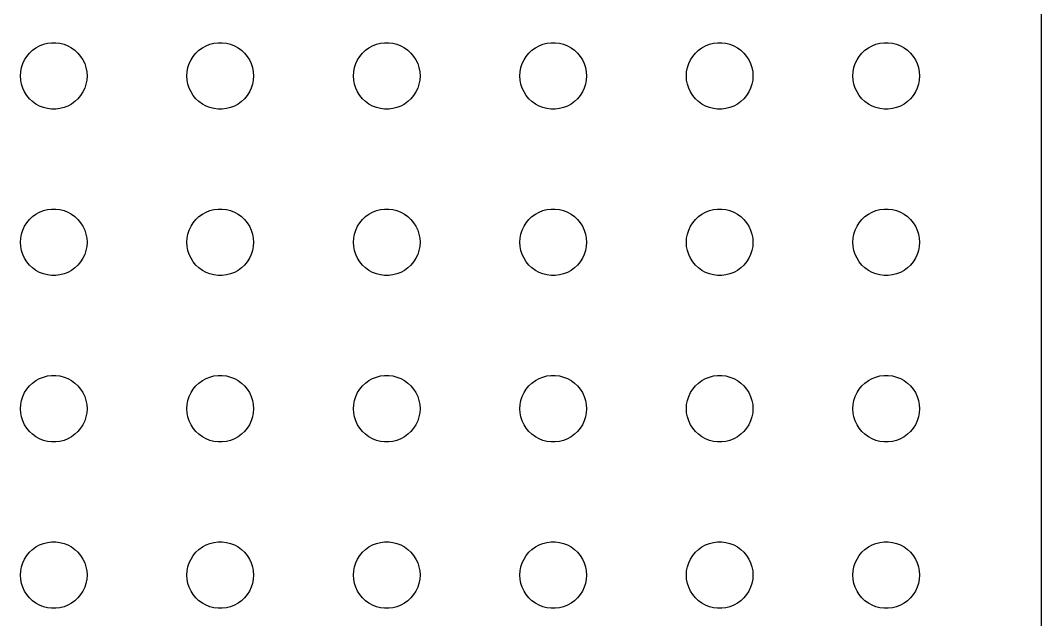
# Model space of a CAD drawing. Header units: metres. Extents: x -97 to 97, y -97 to 97.
# Drawn here: x 51 to 97, y 20.49 to 47.5 of the extents above; entities that cross this region are included whole.
import ezdxf

# ---------------------------------------------------------------- set-up
doc = ezdxf.new("R2010")
doc.units = ezdxf.units.M

msp = doc.modelspace()

# ---------------------------------------------------------------- linework, layer by layer
for p, q in [((97, -92), (97, 92)), ((52.0365, 46.4266), (52.2189, 46.4734)), ((52.2189, 46.4734), (52.4058, 46.497)), ((52.4058, 46.497), (52.5942, 46.497)), ((52.5942, 46.497), (52.7811, 46.4734)), ((52.7811, 46.4734), (52.9635, 46.4266)), ((59.5365, 46.4266), (59.7189, 46.4734)), ((59.7189, 46.4734), (59.9058, 46.497)), ((59.9058, 46.497), (60.0942, 46.497)), ((60.0942, 46.497), (60.2811, 46.4734)), ((60.2811, 46.4734), (60.4635, 46.4266)), ((67.0365, 46.4266), (67.2189, 46.4734)), ((67.2189, 46.4734), (67.4058, 46.497)), ((67.4058, 46.497), (67.5942, 46.497)), ((67.5942, 46.497), (67.7811, 46.4734)), ((67.7811, 46.4734), (67.9635, 46.4266)), ((74.5365, 46.4266), (74.7189, 46.4734)), ((74.7189, 46.4734), (74.9058, 46.497)), ((74.9058, 46.497), (75.0942, 46.497)), ((75.0942, 46.497), (75.2811, 46.4734)), ((75.2811, 46.4734), (75.4635, 46.4266)), ((82.0365, 46.4266), (82.2189, 46.4734)), ((82.2189, 46.4734), (82.4058, 46.497)), ((82.4058, 46.497), (82.5942, 46.497)), ((82.5942, 46.497), (82.7811, 46.4734)), ((82.7811, 46.4734), (82.9635, 46.4266)), ((89.5365, 46.4266), (89.7189, 46.4734)), ((89.7189, 46.4734), (89.9058, 46.497)), ((89.9058, 46.497), (90.0942, 46.497)), ((90.0942, 46.497), (90.2811, 46.4734)), ((90.2811, 46.4734), (90.4635, 46.4266)), ((51.2865, 45.8817), (51.4065, 46.0268)), ((51.4065, 46.0268), (51.5439, 46.1558)), ((51.5439, 46.1558), (51.6963, 46.2665)), ((51.6963, 46.2665), (51.8613, 46.3572)), ((51.8613, 46.3572), (52.0365, 46.4266)), ((52.9635, 46.4266), (53.1387, 46.3572)), ((53.1387, 46.3572), (53.3037, 46.2665)), ((53.3037, 46.2665), (53.4561, 46.1558)), ((53.4561, 46.1558), (53.5934, 46.0268)), ((53.5934, 46.0268), (53.7135, 45.8817)), ((58.7865, 45.8817), (58.9065, 46.0268)), ((58.9065, 46.0268), (59.0439, 46.1558)), ((59.0439, 46.1558), (59.1963, 46.2665)), ((59.1963, 46.2665), (59.3613, 46.3572)), ((59.3613, 46.3572), (59.5365, 46.4266)), ((60.4635, 46.4266), (60.6387, 46.3572)), ((60.6387, 46.3572), (60.8037, 46.2665)), ((60.8037, 46.2665), (60.9561, 46.1558)), ((60.9561, 46.1558), (61.0934, 46.0268)), ((61.0934, 46.0268), (61.2135, 45.8817)), ((66.2865, 45.8817), (66.4065, 46.0268)), ((66.4065, 46.0268), (66.5439, 46.1558)), ((66.5439, 46.1558), (66.6963, 46.2665)), ((66.6963, 46.2665), (66.8613, 46.3572)), ((66.8613, 46.3572), (67.0365, 46.4266)), ((67.9635, 46.4266), (68.1387, 46.3572)), ((68.1387, 46.3572), (68.3037, 46.2665)), ((68.3037, 46.2665), (68.4561, 46.1558)), ((68.4561, 46.1558), (68.5934, 46.0268)), ((68.5934, 46.0268), (68.7135, 45.8817)), ((73.7865, 45.8817), (73.9065, 46.0268)), ((73.9065, 46.0268), (74.0439, 46.1558)), ((74.0439, 46.1558), (74.1963, 46.2665)), ((74.1963, 46.2665), (74.3613, 46.3572)), ((74.3613, 46.3572), (74.5365, 46.4266)), ((75.4635, 46.4266), (75.6387, 46.3572)), ((75.6387, 46.3572), (75.8037, 46.2665)), ((75.8037, 46.2665), (75.9561, 46.1558)), ((75.9561, 46.1558), (76.0934, 46.0268)), ((76.0934, 46.0268), (76.2135, 45.8817)), ((81.2865, 45.8817), (81.4065, 46.0268)), ((81.4065, 46.0268), (81.5439, 46.1558)), ((81.5439, 46.1558), (81.6963, 46.2665)), ((81.6963, 46.2665), (81.8613, 46.3572)), ((81.8613, 46.3572), (82.0365, 46.4266)), ((82.9635, 46.4266), (83.1387, 46.3572)), ((83.1387, 46.3572), (83.3037, 46.2665)), ((83.3037, 46.2665), (83.4561, 46.1558)), ((83.4561, 46.1558), (83.5934, 46.0268)), ((83.5934, 46.0268), (83.7135, 45.8817)), ((88.7865, 45.8817), (88.9065, 46.0268)), ((88.9065, 46.0268), (89.0439, 46.1558)), ((89.0439, 46.1558), (89.1963, 46.2665)), ((89.1963, 46.2665), (89.3613, 46.3572)), ((89.3613, 46.3572), (89.5365, 46.4266)), ((90.4635, 46.4266), (90.6387, 46.3572)), ((90.6387, 46.3572), (90.8037, 46.2665)), ((90.8037, 46.2665), (90.9561, 46.1558)), ((90.9561, 46.1558), (91.0934, 46.0268)), ((91.0934, 46.0268), (91.2135, 45.8817)), ((51.0471, 45.373), (51.1053, 45.5522)), ((51.1053, 45.5522), (51.1855, 45.7226)), ((51.1855, 45.7226), (51.2865, 45.8817)), ((53.7135, 45.8817), (53.8145, 45.7226)), ((53.8145, 45.7226), (53.8947, 45.5522)), ((53.8947, 45.5522), (53.9529, 45.373)), ((58.5471, 45.373), (58.6053, 45.5522)), ((58.6053, 45.5522), (58.6855, 45.7226)), ((58.6855, 45.7226), (58.7865, 45.8817)), ((61.2135, 45.8817), (61.3145, 45.7226)), ((61.3145, 45.7226), (61.3947, 45.5522)), ((61.3947, 45.5522), (61.4529, 45.373)), ((66.0471, 45.373), (66.1053, 45.5522)), ((66.1053, 45.5522), (66.1855, 45.7226)), ((66.1855, 45.7226), (66.2865, 45.8817)), ((68.7135, 45.8817), (68.8145, 45.7226)), ((68.8145, 45.7226), (68.8947, 45.5522)), ((68.8947, 45.5522), (68.9529, 45.373)), ((73.5471, 45.373), (73.6053, 45.5522)), ((73.6053, 45.5522), (73.6855, 45.7226)), ((73.6855, 45.7226), (73.7865, 45.8817)), ((76.2135, 45.8817), (76.3145, 45.7226)), ((76.3145, 45.7226), (76.3947, 45.5522)), ((76.3947, 45.5522), (76.4529, 45.373)), ((81.0471, 45.373), (81.1053, 45.5522)), ((81.1053, 45.5522), (81.1855, 45.7226)), ((81.1855, 45.7226), (81.2865, 45.8817)), ((83.7135, 45.8817), (83.8145, 45.7226)), ((83.8145, 45.7226), (83.8947, 45.5522)), ((83.8947, 45.5522), (83.9529, 45.373)), ((88.5471, 45.373), (88.6053, 45.5522)), ((88.6053, 45.5522), (88.6855, 45.7226)), ((88.6855, 45.7226), (88.7865, 45.8817)), ((91.2135, 45.8817), (91.3145, 45.7226)), ((91.3145, 45.7226), (91.3947, 45.5522)), ((91.3947, 45.5522), (91.4529, 45.373)), ((51, 45), (51.0118, 45.188)), ((51.0118, 45.188), (51.0471, 45.373)), ((53.9529, 45.373), (53.9882, 45.188)), ((53.9882, 45.188), (54, 45)), ((58.5, 45), (58.5118, 45.188)), ((58.5118, 45.188), (58.5471, 45.373)), ((61.4529, 45.373), (61.4882, 45.188)), ((61.4882, 45.188), (61.5, 45)), ((66, 45), (66.0118, 45.188)), ((66.0118, 45.188), (66.0471, 45.373)), ((68.9529, 45.373), (68.9882, 45.188)), ((68.9882, 45.188), (69, 45)), ((73.5, 45), (73.5118, 45.188)), ((73.5118, 45.188), (73.5471, 45.373)), ((76.4529, 45.373), (76.4882, 45.188)), ((76.4882, 45.188), (76.5, 45)), ((81, 45), (81.0118, 45.188)), ((81.0118, 45.188), (81.0471, 45.373)), ((83.9529, 45.373), (83.9882, 45.188)), ((83.9882, 45.188), (84, 45)), ((88.5, 45), (88.5118, 45.188)), ((88.5118, 45.188), (88.5471, 45.373)), ((91.4529, 45.373), (91.4882, 45.188)), ((91.4882, 45.188), (91.5, 45)), ((51.0118, 44.812), (51, 45)), ((51.0471, 44.627), (51.0118, 44.812)), ((51.1053, 44.4478), (51.0471, 44.627)), ((53.9529, 44.627), (53.8947, 44.4478)), ((53.9882, 44.812), (53.9529, 44.627)), ((54, 45), (53.9882, 44.812)), ((58.5118, 44.812), (58.5, 45)), ((58.5471, 44.627), (58.5118, 44.812)), ((58.6053, 44.4478), (58.5471, 44.627)), ((61.4529, 44.627), (61.3947, 44.4478)), ((61.4882, 44.812), (61.4529, 44.627)), ((61.5, 45), (61.4882, 44.812)), ((66.0118, 44.812), (66, 45)), ((66.0471, 44.627), (66.0118, 44.812)), ((66.1053, 44.4478), (66.0471, 44.627)), ((68.9529, 44.627), (68.8947, 44.4478)), ((68.9882, 44.812), (68.9529, 44.627)), ((69, 45), (68.9882, 44.812)), ((73.5118, 44.812), (73.5, 45)), ((73.5471, 44.627), (73.5118, 44.812)), ((73.6053, 44.4478), (73.5471, 44.627)), ((76.4529, 44.627), (76.3947, 44.4478)), ((76.4882, 44.812), (76.4529, 44.627)), ((76.5, 45), (76.4882, 44.812)), ((81.0118, 44.812), (81, 45)), ((81.0471, 44.627), (81.0118, 44.812)), ((81.1053, 44.4478), (81.0471, 44.627)), ((83.9529, 44.627), (83.8947, 44.4478)), ((83.9882, 44.812), (83.9529, 44.627)), ((84, 45), (83.9882, 44.812)), ((88.5118, 44.812), (88.5, 45)), ((88.5471, 44.627), (88.5118, 44.812)), ((88.6053, 44.4478), (88.5471, 44.627)), ((91.4529, 44.627), (91.3947, 44.4478)), ((91.4882, 44.812), (91.4529, 44.627)), ((91.5, 45), (91.4882, 44.812)), ((51.1855, 44.2774), (51.1053, 44.4478)), ((51.2865, 44.1183), (51.1855, 44.2774)), ((53.8145, 44.2774), (53.7135, 44.1183)), ((53.8947, 44.4478), (53.8145, 44.2774)), ((58.6855, 44.2774), (58.6053, 44.4478)), ((58.7865, 44.1183), (58.6855, 44.2774)), ((61.3145, 44.2774), (61.2135, 44.1183)), ((61.3947, 44.4478), (61.3145, 44.2774)), ((66.1855, 44.2774), (66.1053, 44.4478)), ((66.2865, 44.1183), (66.1855, 44.2774)), ((68.8145, 44.2774), (68.7135, 44.1183)), ((68.8947, 44.4478), (68.8145, 44.2774)), ((73.6855, 44.2774), (73.6053, 44.4478)), ((73.7865, 44.1183), (73.6855, 44.2774)), ((76.3145, 44.2774), (76.2135, 44.1183)), ((76.3947, 44.4478), (76.3145, 44.2774)), ((81.1855, 44.2774), (81.1053, 44.4478)), ((81.2865, 44.1183), (81.1855, 44.2774)), ((83.8145, 44.2774), (83.7135, 44.1183)), ((83.8947, 44.4478), (83.8145, 44.2774)), ((88.6855, 44.2774), (88.6053, 44.4478)), ((88.7865, 44.1183), (88.6855, 44.2774)), ((91.3145, 44.2774), (91.2135, 44.1183)), ((91.3947, 44.4478), (91.3145, 44.2774)), ((51.4065, 43.9732), (51.2865, 44.1183)), ((51.5439, 43.8442), (51.4065, 43.9732)), ((51.6963, 43.7335), (51.5439, 43.8442)), ((51.8613, 43.6428), (51.6963, 43.7335)), ((53.3037, 43.7335), (53.1387, 43.6428)), ((53.4561, 43.8442), (53.3037, 43.7335)), ((53.5934, 43.9732), (53.4561, 43.8442)), ((53.7135, 44.1183), (53.5934, 43.9732)), ((58.9065, 43.9732), (58.7865, 44.1183)), ((59.0439, 43.8442), (58.9065, 43.9732)), ((59.1963, 43.7335), (59.0439, 43.8442)), ((59.3613, 43.6428), (59.1963, 43.7335)), ((60.8037, 43.7335), (60.6387, 43.6428)), ((60.9561, 43.8442), (60.8037, 43.7335)), ((61.0934, 43.9732), (60.9561, 43.8442)), ((61.2135, 44.1183), (61.0934, 43.9732)), ((66.4065, 43.9732), (66.2865, 44.1183)), ((66.5439, 43.8442), (66.4065, 43.9732)), ((66.6963, 43.7335), (66.5439, 43.8442)), ((66.8613, 43.6428), (66.6963, 43.7335)), ((68.3037, 43.7335), (68.1387, 43.6428)), ((68.4561, 43.8442), (68.3037, 43.7335)), ((68.5934, 43.9732), (68.4561, 43.8442)), ((68.7135, 44.1183), (68.5934, 43.9732)), ((73.9065, 43.9732), (73.7865, 44.1183)), ((74.0439, 43.8442), (73.9065, 43.9732)), ((74.1963, 43.7335), (74.0439, 43.8442)), ((74.3613, 43.6428), (74.1963, 43.7335)), ((75.8037, 43.7335), (75.6387, 43.6428)), ((75.9561, 43.8442), (75.8037, 43.7335)), ((76.0934, 43.9732), (75.9561, 43.8442)), ((76.2135, 44.1183), (76.0934, 43.9732)), ((81.4065, 43.9732), (81.2865, 44.1183)), ((81.5439, 43.8442), (81.4065, 43.9732)), ((81.6963, 43.7335), (81.5439, 43.8442)), ((81.8613, 43.6428), (81.6963, 43.7335)), ((83.3037, 43.7335), (83.1387, 43.6428)), ((83.4561, 43.8442), (83.3037, 43.7335)), ((83.5934, 43.9732), (83.4561, 43.8442)), ((83.7135, 44.1183), (83.5934, 43.9732)), ((88.9065, 43.9732), (88.7865, 44.1183)), ((89.0439, 43.8442), (88.9065, 43.9732)), ((89.1963, 43.7335), (89.0439, 43.8442)), ((89.3613, 43.6428), (89.1963, 43.7335)), ((90.8037, 43.7335), (90.6387, 43.6428)), ((90.9561, 43.8442), (90.8037, 43.7335)), ((91.0934, 43.9732), (90.9561, 43.8442)), ((91.2135, 44.1183), (91.0934, 43.9732)), ((52.0365, 43.5734), (51.8613, 43.6428)), ((52.2189, 43.5266), (52.0365, 43.5734)), ((52.4058, 43.503), (52.2189, 43.5266)), ((52.5942, 43.503), (52.4058, 43.503)), ((52.7811, 43.5266), (52.5942, 43.503)), ((52.9635, 43.5734), (52.7811, 43.5266)), ((53.1387, 43.6428), (52.9635, 43.5734)), ((59.5365, 43.5734), (59.3613, 43.6428)), ((59.7189, 43.5266), (59.5365, 43.5734)), ((59.9058, 43.503), (59.7189, 43.5266)), ((60.0942, 43.503), (59.9058, 43.503)), ((60.2811, 43.5266), (60.0942, 43.503)), ((60.4635, 43.5734), (60.2811, 43.5266)), ((60.6387, 43.6428), (60.4635, 43.5734)), ((67.0365, 43.5734), (66.8613, 43.6428)), ((67.2189, 43.5266), (67.0365, 43.5734)), ((67.4058, 43.503), (67.2189, 43.5266)), ((67.5942, 43.503), (67.4058, 43.503)), ((67.7811, 43.5266), (67.5942, 43.503)), ((67.9635, 43.5734), (67.7811, 43.5266)), ((68.1387, 43.6428), (67.9635, 43.5734)), ((74.5365, 43.5734), (74.3613, 43.6428)), ((74.7189, 43.5266), (74.5365, 43.5734)), ((74.9058, 43.503), (74.7189, 43.5266)), ((75.0942, 43.503), (74.9058, 43.503)), ((75.2811, 43.5266), (75.0942, 43.503)), ((75.4635, 43.5734), (75.2811, 43.5266)), ((75.6387, 43.6428), (75.4635, 43.5734)), ((82.0365, 43.5734), (81.8613, 43.6428)), ((82.2189, 43.5266), (82.0365, 43.5734)), ((82.4058, 43.503), (82.2189, 43.5266)), ((82.5942, 43.503), (82.4058, 43.503)), ((82.7811, 43.5266), (82.5942, 43.503)), ((82.9635, 43.5734), (82.7811, 43.5266)), ((83.1387, 43.6428), (82.9635, 43.5734)), ((89.5365, 43.5734), (89.3613, 43.6428)), ((89.7189, 43.5266), (89.5365, 43.5734)), ((89.9058, 43.503), (89.7189, 43.5266)), ((90.0942, 43.503), (89.9058, 43.503)), ((90.2811, 43.5266), (90.0942, 43.503)), ((90.4635, 43.5734), (90.2811, 43.5266)), ((90.6387, 43.6428), (90.4635, 43.5734)), ((51.4065, 38.5268), (51.5439, 38.6558)), ((51.5439, 38.6558), (51.6963, 38.7665)), ((51.6963, 38.7665), (51.8613, 38.8572)), ((51.8613, 38.8572), (52.0365, 38.9266)), ((52.0365, 38.9266), (52.2189, 38.9734)), ((52.2189, 38.9734), (52.4058, 38.997)), ((52.4058, 38.997), (52.5942, 38.997)), ((52.5942, 38.997), (52.7811, 38.9734)), ((52.7811, 38.9734), (52.9635, 38.9266)), ((52.9635, 38.9266), (53.1387, 38.8572)), ((53.1387, 38.8572), (53.3037, 38.7665)), ((53.3037, 38.7665), (53.4561, 38.6558)), ((53.4561, 38.6558), (53.5934, 38.5268)), ((58.9065, 38.5268), (59.0439, 38.6558)), ((59.0439, 38.6558), (59.1963, 38.7665)), ((59.1963, 38.7665), (59.3613, 38.8572)), ((59.3613, 38.8572), (59.5365, 38.9266)), ((59.5365, 38.9266), (59.7189, 38.9734)), ((59.7189, 38.9734), (59.9058, 38.997)), ((59.9058, 38.997), (60.0942, 38.997)), ((60.0942, 38.997), (60.2811, 38.9734)), ((60.2811, 38.9734), (60.4635, 38.9266)), ((60.4635, 38.9266), (60.6387, 38.8572)), ((60.6387, 38.8572), (60.8037, 38.7665)), ((60.8037, 38.7665), (60.9561, 38.6558)), ((60.9561, 38.6558), (61.0934, 38.5268)), ((66.4065, 38.5268), (66.5439, 38.6558)), ((66.5439, 38.6558), (66.6963, 38.7665)), ((66.6963, 38.7665), (66.8613, 38.8572)), ((66.8613, 38.8572), (67.0365, 38.9266)), ((67.0365, 38.9266), (67.2189, 38.9734)), ((67.2189, 38.9734), (67.4058, 38.997)), ((67.4058, 38.997), (67.5942, 38.997)), ((67.5942, 38.997), (67.7811, 38.9734)), ((67.7811, 38.9734), (67.9635, 38.9266)), ((67.9635, 38.9266), (68.1387, 38.8572)), ((68.1387, 38.8572), (68.3037, 38.7665)), ((68.3037, 38.7665), (68.4561, 38.6558)), ((68.4561, 38.6558), (68.5934, 38.5268)), ((73.9065, 38.5268), (74.0439, 38.6558)), ((74.0439, 38.6558), (74.1963, 38.7665)), ((74.1963, 38.7665), (74.3613, 38.8572)), ((74.3613, 38.8572), (74.5365, 38.9266)), ((74.5365, 38.9266), (74.7189, 38.9734)), ((74.7189, 38.9734), (74.9058, 38.997)), ((74.9058, 38.997), (75.0942, 38.997)), ((75.0942, 38.997), (75.2811, 38.9734)), ((75.2811, 38.9734), (75.4635, 38.9266)), ((75.4635, 38.9266), (75.6387, 38.8572)), ((75.6387, 38.8572), (75.8037, 38.7665)), ((75.8037, 38.7665), (75.9561, 38.6558)), ((75.9561, 38.6558), (76.0934, 38.5268)), ((81.4065, 38.5268), (81.5439, 38.6558)), ((81.5439, 38.6558), (81.6963, 38.7665)), ((81.6963, 38.7665), (81.8613, 38.8572)), ((81.8613, 38.8572), (82.0365, 38.9266)), ((82.0365, 38.9266), (82.2189, 38.9734)), ((82.2189, 38.9734), (82.4058, 38.997)), ((82.4058, 38.997), (82.5942, 38.997)), ((82.5942, 38.997), (82.7811, 38.9734)), ((82.7811, 38.9734), (82.9635, 38.9266)), ((82.9635, 38.9266), (83.1387, 38.8572)), ((83.1387, 38.8572), (83.3037, 38.7665)), ((83.3037, 38.7665), (83.4561, 38.6558)), ((83.4561, 38.6558), (83.5934, 38.5268)), ((88.9065, 38.5268), (89.0439, 38.6558)), ((89.0439, 38.6558), (89.1963, 38.7665)), ((89.1963, 38.7665), (89.3613, 38.8572)), ((89.3613, 38.8572), (89.5365, 38.9266)), ((89.5365, 38.9266), (89.7189, 38.9734)), ((89.7189, 38.9734), (89.9058, 38.997)), ((89.9058, 38.997), (90.0942, 38.997)), ((90.0942, 38.997), (90.2811, 38.9734)), ((90.2811, 38.9734), (90.4635, 38.9266)), ((90.4635, 38.9266), (90.6387, 38.8572)), ((90.6387, 38.8572), (90.8037, 38.7665)), ((90.8037, 38.7665), (90.9561, 38.6558)), ((90.9561, 38.6558), (91.0934, 38.5268)), ((51.1053, 38.0522), (51.1855, 38.2226)), ((51.1855, 38.2226), (51.2865, 38.3817)), ((51.2865, 38.3817), (51.4065, 38.5268)), ((53.5934, 38.5268), (53.7135, 38.3817)), ((53.7135, 38.3817), (53.8145, 38.2226)), ((53.8145, 38.2226), (53.8947, 38.0522)), ((58.6053, 38.0522), (58.6855, 38.2226)), ((58.6855, 38.2226), (58.7865, 38.3817)), ((58.7865, 38.3817), (58.9065, 38.5268)), ((61.0934, 38.5268), (61.2135, 38.3817)), ((61.2135, 38.3817), (61.3145, 38.2226)), ((61.3145, 38.2226), (61.3947, 38.0522)), ((66.1053, 38.0522), (66.1855, 38.2226)), ((66.1855, 38.2226), (66.2865, 38.3817)), ((66.2865, 38.3817), (66.4065, 38.5268)), ((68.5934, 38.5268), (68.7135, 38.3817)), ((68.7135, 38.3817), (68.8145, 38.2226)), ((68.8145, 38.2226), (68.8947, 38.0522)), ((73.6053, 38.0522), (73.6855, 38.2226)), ((73.6855, 38.2226), (73.7865, 38.3817)), ((73.7865, 38.3817), (73.9065, 38.5268)), ((76.0934, 38.5268), (76.2135, 38.3817)), ((76.2135, 38.3817), (76.3145, 38.2226)), ((76.3145, 38.2226), (76.3947, 38.0522)), ((81.1053, 38.0522), (81.1855, 38.2226)), ((81.1855, 38.2226), (81.2865, 38.3817)), ((81.2865, 38.3817), (81.4065, 38.5268)), ((83.5934, 38.5268), (83.7135, 38.3817)), ((83.7135, 38.3817), (83.8145, 38.2226)), ((83.8145, 38.2226), (83.8947, 38.0522)), ((88.6053, 38.0522), (88.6855, 38.2226)), ((88.6855, 38.2226), (88.7865, 38.3817)), ((88.7865, 38.3817), (88.9065, 38.5268)), ((91.0934, 38.5268), (91.2135, 38.3817)), ((91.2135, 38.3817), (91.3145, 38.2226)), ((91.3145, 38.2226), (91.3947, 38.0522)), ((51.0118, 37.688), (51.0471, 37.873)), ((51.0471, 37.873), (51.1053, 38.0522)), ((53.8947, 38.0522), (53.9529, 37.873)), ((53.9529, 37.873), (53.9882, 37.688)), ((58.5118, 37.688), (58.5471, 37.873)), ((58.5471, 37.873), (58.6053, 38.0522)), ((61.3947, 38.0522), (61.4529, 37.873)), ((61.4529, 37.873), (61.4882, 37.688)), ((66.0118, 37.688), (66.0471, 37.873)), ((66.0471, 37.873), (66.1053, 38.0522)), ((68.8947, 38.0522), (68.9529, 37.873)), ((68.9529, 37.873), (68.9882, 37.688)), ((73.5118, 37.688), (73.5471, 37.873)), ((73.5471, 37.873), (73.6053, 38.0522)), ((76.3947, 38.0522), (76.4529, 37.873)), ((76.4529, 37.873), (76.4882, 37.688)), ((81.0118, 37.688), (81.0471, 37.873)), ((81.0471, 37.873), (81.1053, 38.0522)), ((83.8947, 38.0522), (83.9529, 37.873)), ((83.9529, 37.873), (83.9882, 37.688)), ((88.5118, 37.688), (88.5471, 37.873)), ((88.5471, 37.873), (88.6053, 38.0522)), ((91.3947, 38.0522), (91.4529, 37.873)), ((91.4529, 37.873), (91.4882, 37.688)), ((51, 37.5), (51.0118, 37.688)), ((51.0118, 37.312), (51, 37.5)), ((51.0471, 37.127), (51.0118, 37.312)), ((53.9882, 37.312), (53.9529, 37.127)), ((53.9882, 37.688), (54, 37.5)), ((54, 37.5), (53.9882, 37.312)), ((58.5, 37.5), (58.5118, 37.688)), ((58.5118, 37.312), (58.5, 37.5)), ((58.5471, 37.127), (58.5118, 37.312)), ((61.4882, 37.312), (61.4529, 37.127)), ((61.4882, 37.688), (61.5, 37.5)), ((61.5, 37.5), (61.4882, 37.312)), ((66, 37.5), (66.0118, 37.688)), ((66.0118, 37.312), (66, 37.5)), ((66.0471, 37.127), (66.0118, 37.312)), ((68.9882, 37.312), (68.9529, 37.127)), ((68.9882, 37.688), (69, 37.5)), ((69, 37.5), (68.9882, 37.312)), ((73.5, 37.5), (73.5118, 37.688)), ((73.5118, 37.312), (73.5, 37.5)), ((73.5471, 37.127), (73.5118, 37.312)), ((76.4882, 37.312), (76.4529, 37.127)), ((76.4882, 37.688), (76.5, 37.5)), ((76.5, 37.5), (76.4882, 37.312)), ((81, 37.5), (81.0118, 37.688)), ((81.0118, 37.312), (81, 37.5)), ((81.0471, 37.127), (81.0118, 37.312)), ((83.9882, 37.312), (83.9529, 37.127)), ((83.9882, 37.688), (84, 37.5)), ((84, 37.5), (83.9882, 37.312)), ((88.5, 37.5), (88.5118, 37.688)), ((88.5118, 37.312), (88.5, 37.5)), ((88.5471, 37.127), (88.5118, 37.312)), ((91.4882, 37.312), (91.4529, 37.127)), ((91.4882, 37.688), (91.5, 37.5)), ((91.5, 37.5), (91.4882, 37.312)), ((51.1053, 36.9478), (51.0471, 37.127)), ((51.1855, 36.7774), (51.1053, 36.9478)), ((53.8947, 36.9478), (53.8145, 36.7774)), ((53.9529, 37.127), (53.8947, 36.9478)), ((58.6053, 36.9478), (58.5471, 37.127)), ((58.6855, 36.7774), (58.6053, 36.9478)), ((61.3947, 36.9478), (61.3145, 36.7774)), ((61.4529, 37.127), (61.3947, 36.9478)), ((66.1053, 36.9478), (66.0471, 37.127)), ((66.1855, 36.7774), (66.1053, 36.9478)), ((68.8947, 36.9478), (68.8145, 36.7774)), ((68.9529, 37.127), (68.8947, 36.9478)), ((73.6053, 36.9478), (73.5471, 37.127)), ((73.6855, 36.7774), (73.6053, 36.9478)), ((76.3947, 36.9478), (76.3145, 36.7774)), ((76.4529, 37.127), (76.3947, 36.9478)), ((81.1053, 36.9478), (81.0471, 37.127)), ((81.1855, 36.7774), (81.1053, 36.9478)), ((83.8947, 36.9478), (83.8145, 36.7774)), ((83.9529, 37.127), (83.8947, 36.9478)), ((88.6053, 36.9478), (88.5471, 37.127)), ((88.6855, 36.7774), (88.6053, 36.9478)), ((91.3947, 36.9478), (91.3145, 36.7774)), ((91.4529, 37.127), (91.3947, 36.9478)), ((51.2865, 36.6183), (51.1855, 36.7774)), ((51.4065, 36.4732), (51.2865, 36.6183)), ((51.5439, 36.3442), (51.4065, 36.4732)), ((51.6963, 36.2335), (51.5439, 36.3442)), ((53.4561, 36.3442), (53.3037, 36.2335)), ((53.5934, 36.4732), (53.4561, 36.3442)), ((53.7135, 36.6183), (53.5934, 36.4732)), ((53.8145, 36.7774), (53.7135, 36.6183)), ((58.7865, 36.6183), (58.6855, 36.7774)), ((58.9065, 36.4732), (58.7865, 36.6183)), ((59.0439, 36.3442), (58.9065, 36.4732)), ((59.1963, 36.2335), (59.0439, 36.3442)), ((60.9561, 36.3442), (60.8037, 36.2335)), ((61.0934, 36.4732), (60.9561, 36.3442)), ((61.2135, 36.6183), (61.0934, 36.4732)), ((61.3145, 36.7774), (61.2135, 36.6183)), ((66.2865, 36.6183), (66.1855, 36.7774)), ((66.4065, 36.4732), (66.2865, 36.6183)), ((66.5439, 36.3442), (66.4065, 36.4732)), ((66.6963, 36.2335), (66.5439, 36.3442)), ((68.4561, 36.3442), (68.3037, 36.2335)), ((68.5934, 36.4732), (68.4561, 36.3442)), ((68.7135, 36.6183), (68.5934, 36.4732)), ((68.8145, 36.7774), (68.7135, 36.6183)), ((73.7865, 36.6183), (73.6855, 36.7774)), ((73.9065, 36.4732), (73.7865, 36.6183)), ((74.0439, 36.3442), (73.9065, 36.4732)), ((74.1963, 36.2335), (74.0439, 36.3442)), ((75.9561, 36.3442), (75.8037, 36.2335)), ((76.0934, 36.4732), (75.9561, 36.3442)), ((76.2135, 36.6183), (76.0934, 36.4732)), ((76.3145, 36.7774), (76.2135, 36.6183)), ((81.2865, 36.6183), (81.1855, 36.7774)), ((81.4065, 36.4732), (81.2865, 36.6183)), ((81.5439, 36.3442), (81.4065, 36.4732)), ((81.6963, 36.2335), (81.5439, 36.3442)), ((83.4561, 36.3442), (83.3037, 36.2335)), ((83.5934, 36.4732), (83.4561, 36.3442)), ((83.7135, 36.6183), (83.5934, 36.4732)), ((83.8145, 36.7774), (83.7135, 36.6183)), ((88.7865, 36.6183), (88.6855, 36.7774)), ((88.9065, 36.4732), (88.7865, 36.6183)), ((89.0439, 36.3442), (88.9065, 36.4732)), ((89.1963, 36.2335), (89.0439, 36.3442)), ((90.9561, 36.3442), (90.8037, 36.2335)), ((91.0934, 36.4732), (90.9561, 36.3442)), ((91.2135, 36.6183), (91.0934, 36.4732)), ((91.3145, 36.7774), (91.2135, 36.6183)), ((51.8613, 36.1428), (51.6963, 36.2335)), ((52.0365, 36.0734), (51.8613, 36.1428)), ((52.2189, 36.0266), (52.0365, 36.0734)), ((52.4058, 36.003), (52.2189, 36.0266)), ((52.5942, 36.003), (52.4058, 36.003)), ((52.7811, 36.0266), (52.5942, 36.003)), ((52.9635, 36.0734), (52.7811, 36.0266)), ((53.1387, 36.1428), (52.9635, 36.0734)), ((53.3037, 36.2335), (53.1387, 36.1428)), ((59.3613, 36.1428), (59.1963, 36.2335)), ((59.5365, 36.0734), (59.3613, 36.1428)), ((59.7189, 36.0266), (59.5365, 36.0734)), ((59.9058, 36.003), (59.7189, 36.0266)), ((60.0942, 36.003), (59.9058, 36.003)), ((60.2811, 36.0266), (60.0942, 36.003)), ((60.4635, 36.0734), (60.2811, 36.0266)), ((60.6387, 36.1428), (60.4635, 36.0734)), ((60.8037, 36.2335), (60.6387, 36.1428)), ((66.8613, 36.1428), (66.6963, 36.2335)), ((67.0365, 36.0734), (66.8613, 36.1428)), ((67.2189, 36.0266), (67.0365, 36.0734)), ((67.4058, 36.003), (67.2189, 36.0266)), ((67.5942, 36.003), (67.4058, 36.003)), ((67.7811, 36.0266), (67.5942, 36.003)), ((67.9635, 36.0734), (67.7811, 36.0266)), ((68.1387, 36.1428), (67.9635, 36.0734)), ((68.3037, 36.2335), (68.1387, 36.1428)), ((74.3613, 36.1428), (74.1963, 36.2335)), ((74.5365, 36.0734), (74.3613, 36.1428)), ((74.7189, 36.0266), (74.5365, 36.0734)), ((74.9058, 36.003), (74.7189, 36.0266)), ((75.0942, 36.003), (74.9058, 36.003)), ((75.2811, 36.0266), (75.0942, 36.003)), ((75.4635, 36.0734), (75.2811, 36.0266)), ((75.6387, 36.1428), (75.4635, 36.0734)), ((75.8037, 36.2335), (75.6387, 36.1428)), ((81.8613, 36.1428), (81.6963, 36.2335)), ((82.0365, 36.0734), (81.8613, 36.1428)), ((82.2189, 36.0266), (82.0365, 36.0734)), ((82.4058, 36.003), (82.2189, 36.0266)), ((82.5942, 36.003), (82.4058, 36.003)), ((82.7811, 36.0266), (82.5942, 36.003)), ((82.9635, 36.0734), (82.7811, 36.0266)), ((83.1387, 36.1428), (82.9635, 36.0734)), ((83.3037, 36.2335), (83.1387, 36.1428)), ((89.3613, 36.1428), (89.1963, 36.2335)), ((89.5365, 36.0734), (89.3613, 36.1428)), ((89.7189, 36.0266), (89.5365, 36.0734)), ((89.9058, 36.003), (89.7189, 36.0266)), ((90.0942, 36.003), (89.9058, 36.003)), ((90.2811, 36.0266), (90.0942, 36.003)), ((90.4635, 36.0734), (90.2811, 36.0266)), ((90.6387, 36.1428), (90.4635, 36.0734)), ((90.8037, 36.2335), (90.6387, 36.1428)), ((51.6963, 31.2665), (51.8613, 31.3572)), ((51.8613, 31.3572), (52.0365, 31.4266)), ((52.0365, 31.4266), (52.2189, 31.4734)), ((52.2189, 31.4734), (52.4058, 31.497)), ((52.4058, 31.497), (52.5942, 31.497)), ((52.5942, 31.497), (52.7811, 31.4734)), ((52.7811, 31.4734), (52.9635, 31.4266)), ((52.9635, 31.4266), (53.1387, 31.3572)), ((53.1387, 31.3572), (53.3037, 31.2665)), ((59.1963, 31.2665), (59.3613, 31.3572)), ((59.3613, 31.3572), (59.5365, 31.4266)), ((59.5365, 31.4266), (59.7189, 31.4734)), ((59.7189, 31.4734), (59.9058, 31.497)), ((59.9058, 31.497), (60.0942, 31.497)), ((60.0942, 31.497), (60.2811, 31.4734)), ((60.2811, 31.4734), (60.4635, 31.4266)), ((60.4635, 31.4266), (60.6387, 31.3572)), ((60.6387, 31.3572), (60.8037, 31.2665)), ((66.6963, 31.2665), (66.8613, 31.3572)), ((66.8613, 31.3572), (67.0365, 31.4266)), ((67.0365, 31.4266), (67.2189, 31.4734)), ((67.2189, 31.4734), (67.4058, 31.497)), ((67.4058, 31.497), (67.5942, 31.497)), ((67.5942, 31.497), (67.7811, 31.4734)), ((67.7811, 31.4734), (67.9635, 31.4266)), ((67.9635, 31.4266), (68.1387, 31.3572)), ((68.1387, 31.3572), (68.3037, 31.2665)), ((74.1963, 31.2665), (74.3613, 31.3572)), ((74.3613, 31.3572), (74.5365, 31.4266)), ((74.5365, 31.4266), (74.7189, 31.4734)), ((74.7189, 31.4734), (74.9058, 31.497)), ((74.9058, 31.497), (75.0942, 31.497)), ((75.0942, 31.497), (75.2811, 31.4734)), ((75.2811, 31.4734), (75.4635, 31.4266)), ((75.4635, 31.4266), (75.6387, 31.3572)), ((75.6387, 31.3572), (75.8037, 31.2665)), ((81.6963, 31.2665), (81.8613, 31.3572)), ((81.8613, 31.3572), (82.0365, 31.4266)), ((82.0365, 31.4266), (82.2189, 31.4734)), ((82.2189, 31.4734), (82.4058, 31.497)), ((82.4058, 31.497), (82.5942, 31.497)), ((82.5942, 31.497), (82.7811, 31.4734)), ((82.7811, 31.4734), (82.9635, 31.4266)), ((82.9635, 31.4266), (83.1387, 31.3572)), ((83.1387, 31.3572), (83.3037, 31.2665)), ((89.1963, 31.2665), (89.3613, 31.3572)), ((89.3613, 31.3572), (89.5365, 31.4266)), ((89.5365, 31.4266), (89.7189, 31.4734)), ((89.7189, 31.4734), (89.9058, 31.497)), ((89.9058, 31.497), (90.0942, 31.497)), ((90.0942, 31.497), (90.2811, 31.4734)), ((90.2811, 31.4734), (90.4635, 31.4266)), ((90.4635, 31.4266), (90.6387, 31.3572)), ((90.6387, 31.3572), (90.8037, 31.2665)), ((51.1855, 30.7226), (51.2865, 30.8817)), ((51.2865, 30.8817), (51.4065, 31.0268)), ((51.4065, 31.0268), (51.5439, 31.1558)), ((51.5439, 31.1558), (51.6963, 31.2665)), ((53.3037, 31.2665), (53.4561, 31.1558)), ((53.4561, 31.1558), (53.5934, 31.0268)), ((53.5934, 31.0268), (53.7135, 30.8817)), ((53.7135, 30.8817), (53.8145, 30.7226)), ((58.6855, 30.7226), (58.7865, 30.8817)), ((58.7865, 30.8817), (58.9065, 31.0268)), ((58.9065, 31.0268), (59.0439, 31.1558)), ((59.0439, 31.1558), (59.1963, 31.2665)), ((60.8037, 31.2665), (60.9561, 31.1558)), ((60.9561, 31.1558), (61.0934, 31.0268)), ((61.0934, 31.0268), (61.2135, 30.8817)), ((61.2135, 30.8817), (61.3145, 30.7226)), ((66.1855, 30.7226), (66.2865, 30.8817)), ((66.2865, 30.8817), (66.4065, 31.0268)), ((66.4065, 31.0268), (66.5439, 31.1558)), ((66.5439, 31.1558), (66.6963, 31.2665)), ((68.3037, 31.2665), (68.4561, 31.1558)), ((68.4561, 31.1558), (68.5934, 31.0268)), ((68.5934, 31.0268), (68.7135, 30.8817)), ((68.7135, 30.8817), (68.8145, 30.7226)), ((73.6855, 30.7226), (73.7865, 30.8817)), ((73.7865, 30.8817), (73.9065, 31.0268)), ((73.9065, 31.0268), (74.0439, 31.1558)), ((74.0439, 31.1558), (74.1963, 31.2665)), ((75.8037, 31.2665), (75.9561, 31.1558)), ((75.9561, 31.1558), (76.0934, 31.0268)), ((76.0934, 31.0268), (76.2135, 30.8817)), ((76.2135, 30.8817), (76.3145, 30.7226)), ((81.1855, 30.7226), (81.2865, 30.8817)), ((81.2865, 30.8817), (81.4065, 31.0268)), ((81.4065, 31.0268), (81.5439, 31.1558)), ((81.5439, 31.1558), (81.6963, 31.2665)), ((83.3037, 31.2665), (83.4561, 31.1558)), ((83.4561, 31.1558), (83.5934, 31.0268)), ((83.5934, 31.0268), (83.7135, 30.8817)), ((83.7135, 30.8817), (83.8145, 30.7226)), ((88.6855, 30.7226), (88.7865, 30.8817)), ((88.7865, 30.8817), (88.9065, 31.0268)), ((88.9065, 31.0268), (89.0439, 31.1558)), ((89.0439, 31.1558), (89.1963, 31.2665)), ((90.8037, 31.2665), (90.9561, 31.1558)), ((90.9561, 31.1558), (91.0934, 31.0268)), ((91.0934, 31.0268), (91.2135, 30.8817)), ((91.2135, 30.8817), (91.3145, 30.7226)), ((51.0118, 30.188), (51.0471, 30.373)), ((51.0471, 30.373), (51.1053, 30.5522)), ((51.1053, 30.5522), (51.1855, 30.7226)), ((53.8145, 30.7226), (53.8947, 30.5522)), ((53.8947, 30.5522), (53.9529, 30.373)), ((53.9529, 30.373), (53.9882, 30.188)), ((58.5118, 30.188), (58.5471, 30.373)), ((58.5471, 30.373), (58.6053, 30.5522)), ((58.6053, 30.5522), (58.6855, 30.7226)), ((61.3145, 30.7226), (61.3947, 30.5522)), ((61.3947, 30.5522), (61.4529, 30.373)), ((61.4529, 30.373), (61.4882, 30.188)), ((66.0118, 30.188), (66.0471, 30.373)), ((66.0471, 30.373), (66.1053, 30.5522)), ((66.1053, 30.5522), (66.1855, 30.7226)), ((68.8145, 30.7226), (68.8947, 30.5522)), ((68.8947, 30.5522), (68.9529, 30.373)), ((68.9529, 30.373), (68.9882, 30.188)), ((73.5118, 30.188), (73.5471, 30.373)), ((73.5471, 30.373), (73.6053, 30.5522)), ((73.6053, 30.5522), (73.6855, 30.7226)), ((76.3145, 30.7226), (76.3947, 30.5522)), ((76.3947, 30.5522), (76.4529, 30.373)), ((76.4529, 30.373), (76.4882, 30.188)), ((81.0118, 30.188), (81.0471, 30.373)), ((81.0471, 30.373), (81.1053, 30.5522)), ((81.1053, 30.5522), (81.1855, 30.7226)), ((83.8145, 30.7226), (83.8947, 30.5522)), ((83.8947, 30.5522), (83.9529, 30.373)), ((83.9529, 30.373), (83.9882, 30.188)), ((88.5118, 30.188), (88.5471, 30.373)), ((88.5471, 30.373), (88.6053, 30.5522)), ((88.6053, 30.5522), (88.6855, 30.7226)), ((91.3145, 30.7226), (91.3947, 30.5522)), ((91.3947, 30.5522), (91.4529, 30.373)), ((91.4529, 30.373), (91.4882, 30.188)), ((51, 30), (51.0118, 30.188)), ((51.0118, 29.812), (51, 30)), ((53.9882, 30.188), (54, 30)), ((54, 30), (53.9882, 29.812)), ((58.5, 30), (58.5118, 30.188)), ((58.5118, 29.812), (58.5, 30)), ((61.4882, 30.188), (61.5, 30)), ((61.5, 30), (61.4882, 29.812)), ((66, 30), (66.0118, 30.188)), ((66.0118, 29.812), (66, 30)), ((68.9882, 30.188), (69, 30)), ((69, 30), (68.9882, 29.812)), ((73.5, 30), (73.5118, 30.188)), ((73.5118, 29.812), (73.5, 30)), ((76.4882, 30.188), (76.5, 30)), ((76.5, 30), (76.4882, 29.812)), ((81, 30), (81.0118, 30.188)), ((81.0118, 29.812), (81, 30)), ((83.9882, 30.188), (84, 30)), ((84, 30), (83.9882, 29.812)), ((88.5, 30), (88.5118, 30.188)), ((88.5118, 29.812), (88.5, 30)), ((91.4882, 30.188), (91.5, 30)), ((91.5, 30), (91.4882, 29.812)), ((51.0471, 29.627), (51.0118, 29.812)), ((51.1053, 29.4478), (51.0471, 29.627)), ((51.1855, 29.2774), (51.1053, 29.4478)), ((53.8947, 29.4478), (53.8145, 29.2774)), ((53.9529, 29.627), (53.8947, 29.4478)), ((53.9882, 29.812), (53.9529, 29.627)), ((58.5471, 29.627), (58.5118, 29.812)), ((58.6053, 29.4478), (58.5471, 29.627)), ((58.6855, 29.2774), (58.6053, 29.4478)), ((61.3947, 29.4478), (61.3145, 29.2774)), ((61.4529, 29.627), (61.3947, 29.4478)), ((61.4882, 29.812), (61.4529, 29.627)), ((66.0471, 29.627), (66.0118, 29.812)), ((66.1053, 29.4478), (66.0471, 29.627)), ((66.1855, 29.2774), (66.1053, 29.4478)), ((68.8947, 29.4478), (68.8145, 29.2774)), ((68.9529, 29.627), (68.8947, 29.4478)), ((68.9882, 29.812), (68.9529, 29.627)), ((73.5471, 29.627), (73.5118, 29.812)), ((73.6053, 29.4478), (73.5471, 29.627)), ((73.6855, 29.2774), (73.6053, 29.4478)), ((76.3947, 29.4478), (76.3145, 29.2774)), ((76.4529, 29.627), (76.3947, 29.4478)), ((76.4882, 29.812), (76.4529, 29.627)), ((81.0471, 29.627), (81.0118, 29.812)), ((81.1053, 29.4478), (81.0471, 29.627)), ((81.1855, 29.2774), (81.1053, 29.4478)), ((83.8947, 29.4478), (83.8145, 29.2774)), ((83.9529, 29.627), (83.8947, 29.4478)), ((83.9882, 29.812), (83.9529, 29.627)), ((88.5471, 29.627), (88.5118, 29.812)), ((88.6053, 29.4478), (88.5471, 29.627)), ((88.6855, 29.2774), (88.6053, 29.4478)), ((91.3947, 29.4478), (91.3145, 29.2774)), ((91.4529, 29.627), (91.3947, 29.4478)), ((91.4882, 29.812), (91.4529, 29.627)), ((51.2865, 29.1183), (51.1855, 29.2774)), ((51.4065, 28.9732), (51.2865, 29.1183)), ((53.7135, 29.1183), (53.5934, 28.9732)), ((53.8145, 29.2774), (53.7135, 29.1183)), ((58.7865, 29.1183), (58.6855, 29.2774)), ((58.9065, 28.9732), (58.7865, 29.1183)), ((61.2135, 29.1183), (61.0934, 28.9732)), ((61.3145, 29.2774), (61.2135, 29.1183)), ((66.2865, 29.1183), (66.1855, 29.2774)), ((66.4065, 28.9732), (66.2865, 29.1183)), ((68.7135, 29.1183), (68.5934, 28.9732)), ((68.8145, 29.2774), (68.7135, 29.1183)), ((73.7865, 29.1183), (73.6855, 29.2774)), ((73.9065, 28.9732), (73.7865, 29.1183)), ((76.2135, 29.1183), (76.0934, 28.9732)), ((76.3145, 29.2774), (76.2135, 29.1183)), ((81.2865, 29.1183), (81.1855, 29.2774)), ((81.4065, 28.9732), (81.2865, 29.1183)), ((83.7135, 29.1183), (83.5934, 28.9732)), ((83.8145, 29.2774), (83.7135, 29.1183)), ((88.7865, 29.1183), (88.6855, 29.2774)), ((88.9065, 28.9732), (88.7865, 29.1183)), ((91.2135, 29.1183), (91.0934, 28.9732)), ((91.3145, 29.2774), (91.2135, 29.1183)), ((51.5439, 28.8442), (51.4065, 28.9732)), ((51.6963, 28.7335), (51.5439, 28.8442)), ((51.8613, 28.6427), (51.6963, 28.7335)), ((52.0365, 28.5734), (51.8613, 28.6427)), ((52.2189, 28.5266), (52.0365, 28.5734)), ((52.4058, 28.503), (52.2189, 28.5266)), ((52.7811, 28.5266), (52.5942, 28.503)), ((52.9635, 28.5734), (52.7811, 28.5266)), ((53.1387, 28.6427), (52.9635, 28.5734)), ((53.3037, 28.7335), (53.1387, 28.6427)), ((53.4561, 28.8442), (53.3037, 28.7335)), ((53.5934, 28.9732), (53.4561, 28.8442)), ((59.0439, 28.8442), (58.9065, 28.9732)), ((59.1963, 28.7335), (59.0439, 28.8442)), ((59.3613, 28.6427), (59.1963, 28.7335)), ((59.5365, 28.5734), (59.3613, 28.6427)), ((59.7189, 28.5266), (59.5365, 28.5734)), ((59.9058, 28.503), (59.7189, 28.5266)), ((60.2811, 28.5266), (60.0942, 28.503)), ((60.4635, 28.5734), (60.2811, 28.5266)), ((60.6387, 28.6427), (60.4635, 28.5734)), ((60.8037, 28.7335), (60.6387, 28.6427)), ((60.9561, 28.8442), (60.8037, 28.7335)), ((61.0934, 28.9732), (60.9561, 28.8442)), ((66.5439, 28.8442), (66.4065, 28.9732)), ((66.6963, 28.7335), (66.5439, 28.8442)), ((66.8613, 28.6427), (66.6963, 28.7335)), ((67.0365, 28.5734), (66.8613, 28.6427)), ((67.2189, 28.5266), (67.0365, 28.5734)), ((67.4058, 28.503), (67.2189, 28.5266)), ((67.7811, 28.5266), (67.5942, 28.503)), ((67.9635, 28.5734), (67.7811, 28.5266)), ((68.1387, 28.6427), (67.9635, 28.5734)), ((68.3037, 28.7335), (68.1387, 28.6427)), ((68.4561, 28.8442), (68.3037, 28.7335)), ((68.5934, 28.9732), (68.4561, 28.8442)), ((74.0439, 28.8442), (73.9065, 28.9732)), ((74.1963, 28.7335), (74.0439, 28.8442)), ((74.3613, 28.6427), (74.1963, 28.7335)), ((74.5365, 28.5734), (74.3613, 28.6427)), ((74.7189, 28.5266), (74.5365, 28.5734)), ((74.9058, 28.503), (74.7189, 28.5266)), ((75.2811, 28.5266), (75.0942, 28.503)), ((75.4635, 28.5734), (75.2811, 28.5266)), ((75.6387, 28.6427), (75.4635, 28.5734)), ((75.8037, 28.7335), (75.6387, 28.6427)), ((75.9561, 28.8442), (75.8037, 28.7335)), ((76.0934, 28.9732), (75.9561, 28.8442)), ((81.5439, 28.8442), (81.4065, 28.9732)), ((81.6963, 28.7335), (81.5439, 28.8442)), ((81.8613, 28.6427), (81.6963, 28.7335)), ((82.0365, 28.5734), (81.8613, 28.6427)), ((82.2189, 28.5266), (82.0365, 28.5734)), ((82.4058, 28.503), (82.2189, 28.5266)), ((82.7811, 28.5266), (82.5942, 28.503)), ((82.9635, 28.5734), (82.7811, 28.5266)), ((83.1387, 28.6427), (82.9635, 28.5734)), ((83.3037, 28.7335), (83.1387, 28.6427)), ((83.4561, 28.8442), (83.3037, 28.7335)), ((83.5934, 28.9732), (83.4561, 28.8442)), ((89.0439, 28.8442), (88.9065, 28.9732)), ((89.1963, 28.7335), (89.0439, 28.8442)), ((89.3613, 28.6427), (89.1963, 28.7335)), ((89.5365, 28.5734), (89.3613, 28.6427)), ((89.7189, 28.5266), (89.5365, 28.5734)), ((89.9058, 28.503), (89.7189, 28.5266)), ((90.2811, 28.5266), (90.0942, 28.503)), ((90.4635, 28.5734), (90.2811, 28.5266)), ((90.6387, 28.6427), (90.4635, 28.5734)), ((90.8037, 28.7335), (90.6387, 28.6427)), ((90.9561, 28.8442), (90.8037, 28.7335)), ((91.0934, 28.9732), (90.9561, 28.8442)), ((52.5942, 28.503), (52.4058, 28.503)), ((60.0942, 28.503), (59.9058, 28.503)), ((67.5942, 28.503), (67.4058, 28.503)), ((75.0942, 28.503), (74.9058, 28.503)), ((82.5942, 28.503), (82.4058, 28.503)), ((90.0942, 28.503), (89.9058, 28.503)), ((51.8613, 23.8572), (52.0365, 23.9266)), ((52.0365, 23.9266), (52.2189, 23.9734)), ((52.2189, 23.9734), (52.4058, 23.997)), ((52.4058, 23.997), (52.5942, 23.997)), ((52.5942, 23.997), (52.7811, 23.9734)), ((52.7811, 23.9734), (52.9635, 23.9266)), ((52.9635, 23.9266), (53.1387, 23.8572)), ((59.3613, 23.8572), (59.5365, 23.9266)), ((59.5365, 23.9266), (59.7189, 23.9734)), ((59.7189, 23.9734), (59.9058, 23.997)), ((59.9058, 23.997), (60.0942, 23.997)), ((60.0942, 23.997), (60.2811, 23.9734)), ((60.2811, 23.9734), (60.4635, 23.9266)), ((60.4635, 23.9266), (60.6387, 23.8572)), ((66.8613, 23.8572), (67.0365, 23.9266)), ((67.0365, 23.9266), (67.2189, 23.9734)), ((67.2189, 23.9734), (67.4058, 23.997)), ((67.4058, 23.997), (67.5942, 23.997)), ((67.5942, 23.997), (67.7811, 23.9734)), ((67.7811, 23.9734), (67.9635, 23.9266)), ((67.9635, 23.9266), (68.1387, 23.8572)), ((74.3613, 23.8572), (74.5365, 23.9266)), ((74.5365, 23.9266), (74.7189, 23.9734)), ((74.7189, 23.9734), (74.9058, 23.997)), ((74.9058, 23.997), (75.0942, 23.997)), ((75.0942, 23.997), (75.2811, 23.9734)), ((75.2811, 23.9734), (75.4635, 23.9266)), ((75.4635, 23.9266), (75.6387, 23.8572)), ((81.8613, 23.8572), (82.0365, 23.9266)), ((82.0365, 23.9266), (82.2189, 23.9734)), ((82.2189, 23.9734), (82.4058, 23.997)), ((82.4058, 23.997), (82.5942, 23.997)), ((82.5942, 23.997), (82.7811, 23.9734)), ((82.7811, 23.9734), (82.9635, 23.9266)), ((82.9635, 23.9266), (83.1387, 23.8572)), ((89.3613, 23.8572), (89.5365, 23.9266)), ((89.5365, 23.9266), (89.7189, 23.9734)), ((89.7189, 23.9734), (89.9058, 23.997)), ((89.9058, 23.997), (90.0942, 23.997)), ((90.0942, 23.997), (90.2811, 23.9734)), ((90.2811, 23.9734), (90.4635, 23.9266)), ((90.4635, 23.9266), (90.6387, 23.8572)), ((51.2865, 23.3817), (51.4065, 23.5268)), ((51.4065, 23.5268), (51.5439, 23.6558)), ((51.5439, 23.6558), (51.6963, 23.7665)), ((51.6963, 23.7665), (51.8613, 23.8572)), ((53.1387, 23.8572), (53.3037, 23.7665)), ((53.3037, 23.7665), (53.4561, 23.6558)), ((53.4561, 23.6558), (53.5934, 23.5268)), ((53.5934, 23.5268), (53.7135, 23.3817)), ((58.7865, 23.3817), (58.9065, 23.5268)), ((58.9065, 23.5268), (59.0439, 23.6558)), ((59.0439, 23.6558), (59.1963, 23.7665)), ((59.1963, 23.7665), (59.3613, 23.8572)), ((60.6387, 23.8572), (60.8037, 23.7665)), ((60.8037, 23.7665), (60.9561, 23.6558)), ((60.9561, 23.6558), (61.0934, 23.5268)), ((61.0934, 23.5268), (61.2135, 23.3817)), ((66.2865, 23.3817), (66.4065, 23.5268)), ((66.4065, 23.5268), (66.5439, 23.6558)), ((66.5439, 23.6558), (66.6963, 23.7665)), ((66.6963, 23.7665), (66.8613, 23.8572)), ((68.1387, 23.8572), (68.3037, 23.7665)), ((68.3037, 23.7665), (68.4561, 23.6558)), ((68.4561, 23.6558), (68.5934, 23.5268)), ((68.5934, 23.5268), (68.7135, 23.3817)), ((73.7865, 23.3817), (73.9065, 23.5268)), ((73.9065, 23.5268), (74.0439, 23.6558)), ((74.0439, 23.6558), (74.1963, 23.7665)), ((74.1963, 23.7665), (74.3613, 23.8572)), ((75.6387, 23.8572), (75.8037, 23.7665)), ((75.8037, 23.7665), (75.9561, 23.6558)), ((75.9561, 23.6558), (76.0934, 23.5268)), ((76.0934, 23.5268), (76.2135, 23.3817)), ((81.2865, 23.3817), (81.4065, 23.5268)), ((81.4065, 23.5268), (81.5439, 23.6558)), ((81.5439, 23.6558), (81.6963, 23.7665)), ((81.6963, 23.7665), (81.8613, 23.8572)), ((83.1387, 23.8572), (83.3037, 23.7665)), ((83.3037, 23.7665), (83.4561, 23.6558)), ((83.4561, 23.6558), (83.5934, 23.5268)), ((83.5934, 23.5268), (83.7135, 23.3817)), ((88.7865, 23.3817), (88.9065, 23.5268)), ((88.9065, 23.5268), (89.0439, 23.6558)), ((89.0439, 23.6558), (89.1963, 23.7665)), ((89.1963, 23.7665), (89.3613, 23.8572)), ((90.6387, 23.8572), (90.8037, 23.7665)), ((90.8037, 23.7665), (90.9561, 23.6558)), ((90.9561, 23.6558), (91.0934, 23.5268)), ((91.0934, 23.5268), (91.2135, 23.3817)), ((51.0471, 22.873), (51.1053, 23.0522)), ((51.1053, 23.0522), (51.1855, 23.2226)), ((51.1855, 23.2226), (51.2865, 23.3817)), ((53.7135, 23.3817), (53.8145, 23.2226)), ((53.8145, 23.2226), (53.8947, 23.0522)), ((53.8947, 23.0522), (53.9529, 22.873)), ((58.5471, 22.873), (58.6053, 23.0522)), ((58.6053, 23.0522), (58.6855, 23.2226)), ((58.6855, 23.2226), (58.7865, 23.3817)), ((61.2135, 23.3817), (61.3145, 23.2226)), ((61.3145, 23.2226), (61.3947, 23.0522)), ((61.3947, 23.0522), (61.4529, 22.873)), ((66.0471, 22.873), (66.1053, 23.0522)), ((66.1053, 23.0522), (66.1855, 23.2226)), ((66.1855, 23.2226), (66.2865, 23.3817)), ((68.7135, 23.3817), (68.8145, 23.2226)), ((68.8145, 23.2226), (68.8947, 23.0522)), ((68.8947, 23.0522), (68.9529, 22.873)), ((73.5471, 22.873), (73.6053, 23.0522)), ((73.6053, 23.0522), (73.6855, 23.2226)), ((73.6855, 23.2226), (73.7865, 23.3817)), ((76.2135, 23.3817), (76.3145, 23.2226)), ((76.3145, 23.2226), (76.3947, 23.0522)), ((76.3947, 23.0522), (76.4529, 22.873)), ((81.0471, 22.873), (81.1053, 23.0522)), ((81.1053, 23.0522), (81.1855, 23.2226)), ((81.1855, 23.2226), (81.2865, 23.3817)), ((83.7135, 23.3817), (83.8145, 23.2226)), ((83.8145, 23.2226), (83.8947, 23.0522)), ((83.8947, 23.0522), (83.9529, 22.873)), ((88.5471, 22.873), (88.6053, 23.0522)), ((88.6053, 23.0522), (88.6855, 23.2226)), ((88.6855, 23.2226), (88.7865, 23.3817)), ((91.2135, 23.3817), (91.3145, 23.2226)), ((91.3145, 23.2226), (91.3947, 23.0522)), ((91.3947, 23.0522), (91.4529, 22.873)), ((51, 22.5), (51.0118, 22.688)), ((51.0118, 22.688), (51.0471, 22.873)), ((53.9529, 22.873), (53.9882, 22.688)), ((53.9882, 22.688), (54, 22.5)), ((58.5, 22.5), (58.5118, 22.688)), ((58.5118, 22.688), (58.5471, 22.873)), ((61.4529, 22.873), (61.4882, 22.688)), ((61.4882, 22.688), (61.5, 22.5)), ((66, 22.5), (66.0118, 22.688)), ((66.0118, 22.688), (66.0471, 22.873)), ((68.9529, 22.873), (68.9882, 22.688)), ((68.9882, 22.688), (69, 22.5)), ((73.5, 22.5), (73.5118, 22.688)), ((73.5118, 22.688), (73.5471, 22.873)), ((76.4529, 22.873), (76.4882, 22.688)), ((76.4882, 22.688), (76.5, 22.5)), ((81, 22.5), (81.0118, 22.688)), ((81.0118, 22.688), (81.0471, 22.873)), ((83.9529, 22.873), (83.9882, 22.688)), ((83.9882, 22.688), (84, 22.5)), ((88.5, 22.5), (88.5118, 22.688)), ((88.5118, 22.688), (88.5471, 22.873)), ((91.4529, 22.873), (91.4882, 22.688)), ((91.4882, 22.688), (91.5, 22.5)), ((51.0118, 22.312), (51, 22.5)), ((51.0471, 22.127), (51.0118, 22.312)), ((51.1053, 21.9478), (51.0471, 22.127)), ((53.9529, 22.127), (53.8947, 21.9478)), ((53.9882, 22.312), (53.9529, 22.127)), ((54, 22.5), (53.9882, 22.312)), ((58.5118, 22.312), (58.5, 22.5)), ((58.5471, 22.127), (58.5118, 22.312)), ((58.6053, 21.9478), (58.5471, 22.127)), ((61.4529, 22.127), (61.3947, 21.9478)), ((61.4882, 22.312), (61.4529, 22.127)), ((61.5, 22.5), (61.4882, 22.312)), ((66.0118, 22.312), (66, 22.5)), ((66.0471, 22.127), (66.0118, 22.312)), ((66.1053, 21.9478), (66.0471, 22.127)), ((68.9529, 22.127), (68.8947, 21.9478)), ((68.9882, 22.312), (68.9529, 22.127)), ((69, 22.5), (68.9882, 22.312)), ((73.5118, 22.312), (73.5, 22.5)), ((73.5471, 22.127), (73.5118, 22.312)), ((73.6053, 21.9478), (73.5471, 22.127)), ((76.4529, 22.127), (76.3947, 21.9478)), ((76.4882, 22.312), (76.4529, 22.127)), ((76.5, 22.5), (76.4882, 22.312)), ((81.0118, 22.312), (81, 22.5)), ((81.0471, 22.127), (81.0118, 22.312)), ((81.1053, 21.9478), (81.0471, 22.127)), ((83.9529, 22.127), (83.8947, 21.9478)), ((83.9882, 22.312), (83.9529, 22.127)), ((84, 22.5), (83.9882, 22.312)), ((88.5118, 22.312), (88.5, 22.5)), ((88.5471, 22.127), (88.5118, 22.312)), ((88.6053, 21.9478), (88.5471, 22.127)), ((91.4529, 22.127), (91.3947, 21.9478)), ((91.4882, 22.312), (91.4529, 22.127)), ((91.5, 22.5), (91.4882, 22.312)), ((51.1855, 21.7774), (51.1053, 21.9478)), ((51.2865, 21.6183), (51.1855, 21.7774)), ((53.8145, 21.7774), (53.7135, 21.6183)), ((53.8947, 21.9478), (53.8145, 21.7774)), ((58.6855, 21.7774), (58.6053, 21.9478)), ((58.7865, 21.6183), (58.6855, 21.7774)), ((61.3145, 21.7774), (61.2135, 21.6183)), ((61.3947, 21.9478), (61.3145, 21.7774)), ((66.1855, 21.7774), (66.1053, 21.9478)), ((66.2865, 21.6183), (66.1855, 21.7774)), ((68.8145, 21.7774), (68.7135, 21.6183)), ((68.8947, 21.9478), (68.8145, 21.7774)), ((73.6855, 21.7774), (73.6053, 21.9478)), ((73.7865, 21.6183), (73.6855, 21.7774)), ((76.3145, 21.7774), (76.2135, 21.6183)), ((76.3947, 21.9478), (76.3145, 21.7774)), ((81.1855, 21.7774), (81.1053, 21.9478)), ((81.2865, 21.6183), (81.1855, 21.7774)), ((83.8145, 21.7774), (83.7135, 21.6183)), ((83.8947, 21.9478), (83.8145, 21.7774)), ((88.6855, 21.7774), (88.6053, 21.9478)), ((88.7865, 21.6183), (88.6855, 21.7774)), ((91.3145, 21.7774), (91.2135, 21.6183)), ((91.3947, 21.9478), (91.3145, 21.7774)), ((51.4065, 21.4732), (51.2865, 21.6183)), ((51.5439, 21.3442), (51.4065, 21.4732)), ((51.6963, 21.2335), (51.5439, 21.3442)), ((51.8613, 21.1427), (51.6963, 21.2335)), ((53.3037, 21.2335), (53.1387, 21.1427)), ((53.4561, 21.3442), (53.3037, 21.2335)), ((53.5934, 21.4732), (53.4561, 21.3442)), ((53.7135, 21.6183), (53.5934, 21.4732)), ((58.9065, 21.4732), (58.7865, 21.6183)), ((59.0439, 21.3442), (58.9065, 21.4732)), ((59.1963, 21.2335), (59.0439, 21.3442)), ((59.3613, 21.1427), (59.1963, 21.2335)), ((60.8037, 21.2335), (60.6387, 21.1427)), ((60.9561, 21.3442), (60.8037, 21.2335)), ((61.0934, 21.4732), (60.9561, 21.3442)), ((61.2135, 21.6183), (61.0934, 21.4732)), ((66.4065, 21.4732), (66.2865, 21.6183)), ((66.5439, 21.3442), (66.4065, 21.4732)), ((66.6963, 21.2335), (66.5439, 21.3442)), ((66.8613, 21.1427), (66.6963, 21.2335)), ((68.3037, 21.2335), (68.1387, 21.1427)), ((68.4561, 21.3442), (68.3037, 21.2335)), ((68.5934, 21.4732), (68.4561, 21.3442)), ((68.7135, 21.6183), (68.5934, 21.4732)), ((73.9065, 21.4732), (73.7865, 21.6183)), ((74.0439, 21.3442), (73.9065, 21.4732)), ((74.1963, 21.2335), (74.0439, 21.3442)), ((74.3613, 21.1427), (74.1963, 21.2335)), ((75.8037, 21.2335), (75.6387, 21.1427)), ((75.9561, 21.3442), (75.8037, 21.2335)), ((76.0934, 21.4732), (75.9561, 21.3442)), ((76.2135, 21.6183), (76.0934, 21.4732)), ((81.4065, 21.4732), (81.2865, 21.6183)), ((81.5439, 21.3442), (81.4065, 21.4732)), ((81.6963, 21.2335), (81.5439, 21.3442)), ((81.8613, 21.1427), (81.6963, 21.2335)), ((83.3037, 21.2335), (83.1387, 21.1427)), ((83.4561, 21.3442), (83.3037, 21.2335)), ((83.5934, 21.4732), (83.4561, 21.3442)), ((83.7135, 21.6183), (83.5934, 21.4732)), ((88.9065, 21.4732), (88.7865, 21.6183)), ((89.0439, 21.3442), (88.9065, 21.4732)), ((89.1963, 21.2335), (89.0439, 21.3442)), ((89.3613, 21.1427), (89.1963, 21.2335)), ((90.8037, 21.2335), (90.6387, 21.1427)), ((90.9561, 21.3442), (90.8037, 21.2335)), ((91.0934, 21.4732), (90.9561, 21.3442)), ((91.2135, 21.6183), (91.0934, 21.4732)), ((52.0365, 21.0734), (51.8613, 21.1427)), ((52.2189, 21.0266), (52.0365, 21.0734)), ((52.4058, 21.003), (52.2189, 21.0266)), ((52.5942, 21.003), (52.4058, 21.003)), ((52.7811, 21.0266), (52.5942, 21.003)), ((52.9635, 21.0734), (52.7811, 21.0266)), ((53.1387, 21.1427), (52.9635, 21.0734)), ((59.5365, 21.0734), (59.3613, 21.1427)), ((59.7189, 21.0266), (59.5365, 21.0734)), ((59.9058, 21.003), (59.7189, 21.0266)), ((60.0942, 21.003), (59.9058, 21.003)), ((60.2811, 21.0266), (60.0942, 21.003)), ((60.4635, 21.0734), (60.2811, 21.0266)), ((60.6387, 21.1427), (60.4635, 21.0734)), ((67.0365, 21.0734), (66.8613, 21.1427)), ((67.2189, 21.0266), (67.0365, 21.0734)), ((67.4058, 21.003), (67.2189, 21.0266)), ((67.5942, 21.003), (67.4058, 21.003)), ((67.7811, 21.0266), (67.5942, 21.003)), ((67.9635, 21.0734), (67.7811, 21.0266)), ((68.1387, 21.1427), (67.9635, 21.0734)), ((74.5365, 21.0734), (74.3613, 21.1427)), ((74.7189, 21.0266), (74.5365, 21.0734)), ((74.9058, 21.003), (74.7189, 21.0266)), ((75.0942, 21.003), (74.9058, 21.003)), ((75.2811, 21.0266), (75.0942, 21.003)), ((75.4635, 21.0734), (75.2811, 21.0266)), ((75.6387, 21.1427), (75.4635, 21.0734)), ((82.0365, 21.0734), (81.8613, 21.1427)), ((82.2189, 21.0266), (82.0365, 21.0734)), ((82.4058, 21.003), (82.2189, 21.0266)), ((82.5942, 21.003), (82.4058, 21.003)), ((82.7811, 21.0266), (82.5942, 21.003)), ((82.9635, 21.0734), (82.7811, 21.0266)), ((83.1387, 21.1427), (82.9635, 21.0734)), ((89.5365, 21.0734), (89.3613, 21.1427)), ((89.7189, 21.0266), (89.5365, 21.0734)), ((89.9058, 21.003), (89.7189, 21.0266)), ((90.0942, 21.003), (89.9058, 21.003)), ((90.2811, 21.0266), (90.0942, 21.003)), ((90.4635, 21.0734), (90.2811, 21.0266)), ((90.6387, 21.1427), (90.4635, 21.0734))]:
    msp.add_line(p, q)

doc.saveas('drawing.dxf')
